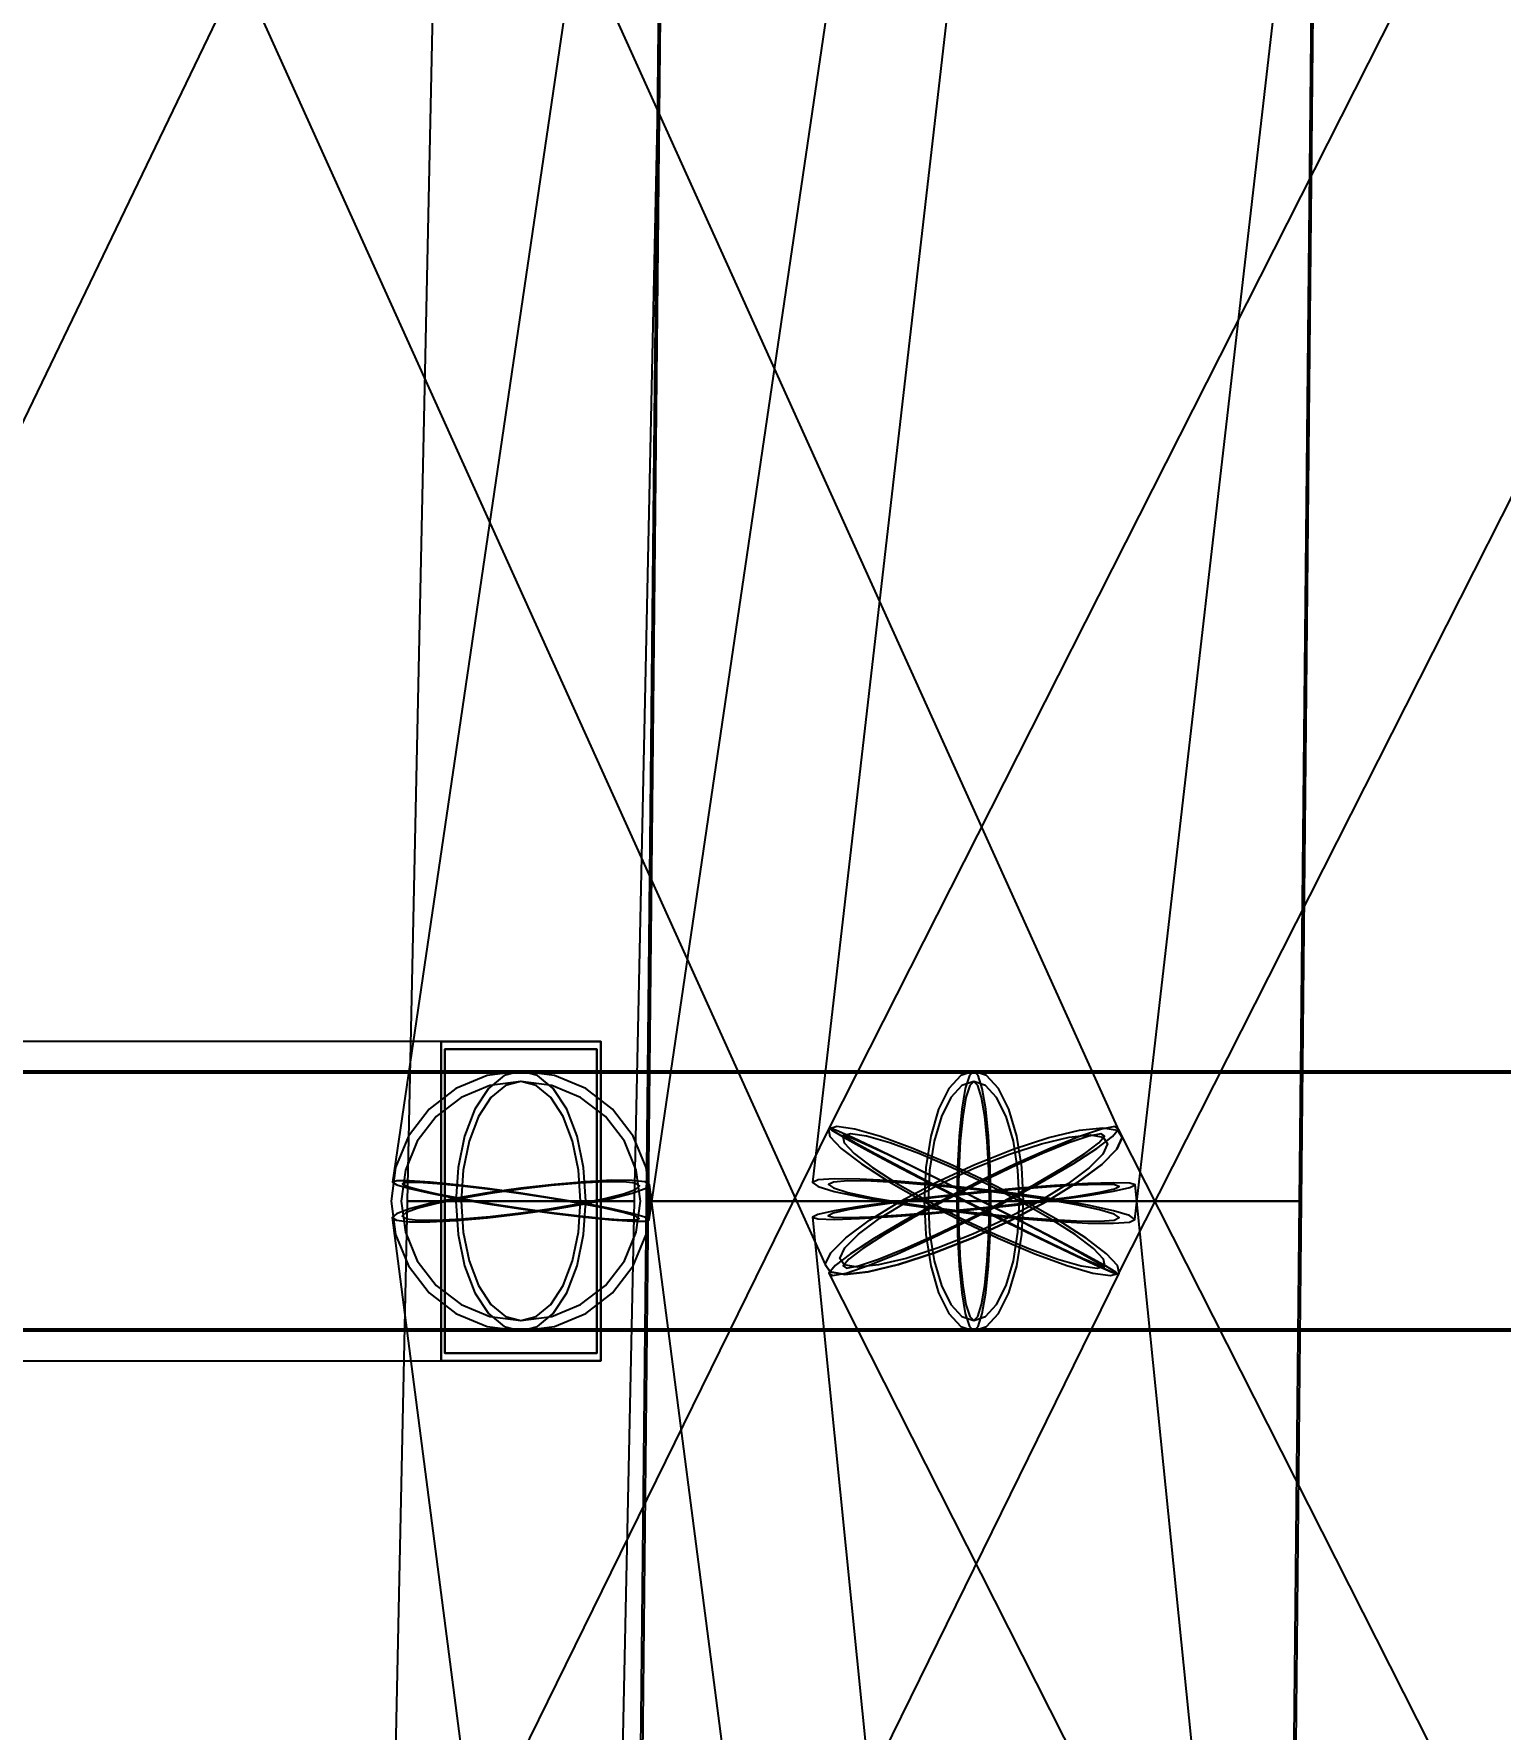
# Model space of a CAD drawing. Header units: millimetres. Extents: x -123812 to 252100, y -3000 to 639000.
# Drawn here: x -4002 to -1707, y 474173 to 476827 of the extents above; entities that cross this region are included whole.
import ezdxf

# ---------------------------------------------------------------- set-up
doc = ezdxf.new("R2010")
doc.units = ezdxf.units.MM
doc.layers.add('D-STR-DIM', color=7, linetype='Continuous', lineweight=13)
doc.layers.add('D-STR-STRC', color=7, linetype='Continuous', lineweight=25)
doc.styles.add('OpenSansCondensed-Light', font='OpenSansCondensed-Light.ttf')
doc.styles.add('TOWER_UNICODE', font='Arial Unicode.ttf')
doc.dimstyles.new('EZDXF', dxfattribs={"dimtxt": 0.25, "dimasz": 0.175, "dimexe": 0.375, "dimexo": 0.125, "dimgap": 0.1, "dimtad": 1, "dimlfac": 100, "dimzin": 12, "dimdsep": 46, "dimtxsty": 'OpenSansCondensed-Light', "dimblk": 'ARCHTICK', "dimcen": 2.5, "dimazin": 3, "dimtfac": 0.5, "dimtmove": 2, "dimatfit": 3})

# ---------------------------------------------------------------- blocks, each defined once
blk = doc.blocks.new('_ARCHTICK')
at = {"color": 0, "linetype": 'BYBLOCK', "const_width": 0.15}
blk.add_lwpolyline([(-0.5, -0.5), (0.5, 0.5)], dxfattribs=at)

msp = doc.modelspace()

# ---------------------------------------------------------------- linework, layer by layer
at = {"layer": 'D-STR-STRC'}
for points in [[(-201, 497029.5), (-3440.8, 475029.5), (-3434, 475025.3), (-3413.9, 475019.4), (-3381.9, 475012.2), (-3340.3, 475004.1), (-3291.8, 474995.8), (-3239.8, 474987.7), (-3187.8, 474980.5), (-3139.3, 474974.6), (-3097.6, 474970.5), (-3065.7, 474968.3), (-3045.6, 474968.3), (-3038.7, 474970.5), (201, 496970.5)], [(-252.3, 497028.9), (-2783, 475028.9), (-2774.4, 475022.7), (-2749.2, 475015.1), (-2709.1, 475006.4), (-2656.8, 474997.3), (-2596, 474988.3), (-2530.7, 474980.2), (-2465.4, 474973.4), (-2404.5, 474968.4), (-2352.2, 474965.6), (-2312.1, 474965.1), (-2286.9, 474967), (-2278.3, 474971.1), (252.3, 496971.1)], [(-4660.5, 474889.1), (-2251.9, 479889.1), (-2254.4, 479900.5), (-2272.2, 479918.8), (-2304.2, 479942.6), (-2348.2, 479970.3), (-2401.3, 480000), (-2459.7, 480029.7), (-2519.5, 480057.4), (-2576.7, 480081.2), (-2627.3, 480099.5), (-2667.8, 480110.9), (-2695.6, 480114.8), (-2708.8, 480110.9), (-5117.3, 475110.9)], [(-226.2, 480114.8), (-2756.9, 475114.8), (-2752.8, 475110.9), (-2733.5, 475099.5), (-2700.5, 475081.2), (-2655.8, 475057.4), (-2602.7, 475029.7), (-2544.6, 475000), (-2485.6, 474970.3), (-2429.6, 474942.6), (-2380.5, 474918.8), (-2341.7, 474900.5), (-2315.8, 474889.1), (-2304.5, 474885.2), (226.2, 479885.2)], [(-5024.1, 479900.5), (-2763.1, 474900.5), (-2755.6, 474889.1), (-2732.8, 474885.2), (-2696.2, 474889.1), (-2648.3, 474900.5), (-2592.4, 474918.8), (-2532.3, 474942.6), (-2472.1, 474970.3), (-2415.9, 475000), (-2367.5, 475029.7), (-2330.2, 475057.4), (-2306.6, 475081.2), (-2298.3, 475099.5), (-4559.2, 480099.5)], [(-4888.9, 474796.8), (-2530.7, 474796.8), (-2510.5, 474803.7), (-2491.8, 474824), (-2475.7, 474856.3), (-2463.3, 474898.4), (-2455.6, 474947.4), (-2452.9, 475000), (-2455.6, 475052.6), (-2463.3, 475101.6), (-2475.7, 475143.7), (-2491.8, 475176), (-2510.5, 475196.3), (-2530.7, 475203.2), (-4888.9, 475203.2)], [(-4888.9, 474796.8), (-2530.7, 474796.8), (-2510.5, 474803.7), (-2491.8, 474824), (-2475.7, 474856.3), (-2463.3, 474898.4), (-2455.6, 474947.4), (-2452.9, 475000), (-2455.6, 475052.6), (-2463.3, 475101.6), (-2475.7, 475143.7), (-2491.8, 475176), (-2510.5, 475196.3), (-2530.7, 475203.2), (-4888.9, 475203.2)], [(0, 475203.2), (-3239.8, 475203.2), (-3266.1, 475196.3), (-3290.6, 475176), (-3311.6, 475143.7), (-3327.8, 475101.6), (-3337.9, 475052.6), (-3341.4, 475000), (-3337.9, 474947.4), (-3327.8, 474898.4), (-3311.6, 474856.3), (-3290.6, 474824), (-3266.1, 474803.7), (-3239.8, 474796.8), (0, 474796.8)], [(0, 475203.2), (-3239.8, 475203.2), (-3266.1, 475196.3), (-3290.6, 475176), (-3311.6, 475143.7), (-3327.8, 475101.6), (-3337.9, 475052.6), (-3341.4, 475000), (-3337.9, 474947.4), (-3327.8, 474898.4), (-3311.6, 474856.3), (-3290.6, 474824), (-3266.1, 474803.7), (-3239.8, 474796.8), (0, 474796.8)], [(0, 475203.2), (-2530.7, 475203.2), (-2537.5, 475196.3), (-2543.9, 475176), (-2549.4, 475143.7), (-2553.6, 475101.6), (-2556.3, 475052.6), (-2557.2, 475000), (-2556.3, 474947.4), (-2553.6, 474898.4), (-2549.4, 474856.3), (-2543.9, 474824), (-2537.5, 474803.7), (-2530.7, 474796.8), (0, 474796.8)], [(0, 475203.2), (-2530.7, 475203.2), (-2537.5, 475196.3), (-2543.9, 475176), (-2549.4, 475143.7), (-2553.6, 475101.6), (-2556.3, 475052.6), (-2557.2, 475000), (-2556.3, 474947.4), (-2553.6, 474898.4), (-2549.4, 474856.3), (-2543.9, 474824), (-2537.5, 474803.7), (-2530.7, 474796.8), (0, 474796.8)], [(-4758.5, 469887.3), (-2303.1, 474887.3), (-2305.4, 474899), (-2323, 474917.5), (-2354.7, 474941.7), (-2398.5, 474969.8), (-2451.2, 475000), (-2509.4, 475030.2), (-2569, 475058.3), (-2626.1, 475082.5), (-2676.6, 475101), (-2717.1, 475112.7), (-2745, 475116.7), (-2758.2, 475112.7), (-5213.7, 470112.7)], [(226.8, 470112.7), (-2303.9, 475112.7), (-2309.8, 475116.7), (-2330.7, 475112.7), (-2365.3, 475101), (-2411.1, 475082.5), (-2465.1, 475058.3), (-2523.6, 475030.2), (-2582.5, 475000), (-2637.9, 474969.8), (-2686, 474941.7), (-2723.5, 474917.5), (-2747.9, 474899), (-2757.4, 474887.3), (-226.8, 469887.3)], [(201.5, 450025.9), (-3038.3, 475025.9), (-3045.1, 475030.2), (-3065.3, 475032.4), (-3097.3, 475032.5), (-3139, 475030.3), (-3187.6, 475026.1), (-3239.8, 475020.1), (-3291.9, 475012.7), (-3340.6, 475004.5), (-3382.3, 474995.9), (-3414.3, 474987.7), (-3434.5, 474980.2), (-3441.3, 474974.1), (-201.5, 449974.1)], [(252.7, 450025.5), (-2278, 475025.5), (-2286.6, 475028.1), (-2311.8, 475028.7), (-2352, 475027.4), (-2404.3, 475024.2), (-2465.3, 475019.4), (-2530.7, 475013.2), (-2596.1, 475006.2), (-2657, 474998.7), (-2709.4, 474991.3), (-2749.5, 474984.5), (-2774.8, 474978.8), (-2783.4, 474974.5), (-252.7, 449974.5)]]:
    msp.add_lwpolyline(points, dxfattribs=at)
for points in [[(-3417.6, 475000), (-3062, 475000), (-2593.5, 497000), (-2949.1, 497000)], [(-3417.6, 475000), (-3062, 475000), (-2593.5, 497000), (-2949.1, 497000)], [(-3043.8, 475000), (-2017.6, 475000), (-1968.4, 480000), (-2992.3, 480000)], [(-3040.7, 475000), (-2020.6, 475000), (-1970.8, 480000), (-2989.9, 480000)], [(-7511, 474750), (-3114.8, 474750), (-3114.8, 475250), (-7511, 475250)], [(-7511, 474750), (-3114.8, 474750), (-3114.8, 475250), (-7511, 475250)], [(-3364.8, 475250), (-3114.8, 475250), (-3114.8, 474750), (-3364.8, 474750)], [(-3114.8, 475250), (-3364.8, 475250), (-3364.8, 474750), (-3114.8, 474750)], [(-3358.8, 475238), (-3120.8, 475238), (-3120.8, 474762), (-3358.8, 474762)], [(-3120.8, 475238), (-3358.8, 475238), (-3358.8, 474762), (-3120.8, 474762)], [(-4362.1, 474800), (97.8, 474800), (97.8, 475200), (-4362.1, 475200)], [(-4316, 474800), (51.8, 474800), (51.8, 475200), (-4316, 475200)], [(-4316, 474800), (51.8, 474800), (51.8, 475200), (-4316, 475200)], [(-3443, 475000), (-3436.1, 474947.4), (-3415.8, 474898.4), (-3383.5, 474856.3), (-3341.4, 474824), (-3292.4, 474803.7), (-3239.8, 474796.8), (-3187.2, 474803.7), (-3138.2, 474824), (-3096.1, 474856.3), (-3063.8, 474898.4), (-3043.5, 474947.4), (-3036.6, 475000), (-3043.5, 475052.6), (-3063.8, 475101.6), (-3096.1, 475143.7), (-3138.2, 475176), (-3187.2, 475196.3), (-3239.8, 475203.2), (-3292.4, 475196.3), (-3341.4, 475176), (-3383.5, 475143.7), (-3415.8, 475101.6), (-3436.1, 475052.6)], [(-3341.4, 475000), (-3337.9, 474947.4), (-3327.8, 474898.4), (-3311.6, 474856.3), (-3290.6, 474824), (-3266.1, 474803.7), (-3239.8, 474796.8), (-3213.5, 474803.7), (-3189, 474824), (-3167.9, 474856.3), (-3151.8, 474898.4), (-3141.6, 474947.4), (-3138.2, 475000), (-3141.6, 475052.6), (-3151.8, 475101.6), (-3167.9, 475143.7), (-3189, 475176), (-3213.5, 475196.3), (-3239.8, 475203.2), (-3266.1, 475196.3), (-3290.6, 475176), (-3311.6, 475143.7), (-3327.8, 475101.6), (-3337.9, 475052.6)], [(-3341.4, 475000), (-3337.9, 474947.4), (-3327.8, 474898.4), (-3311.6, 474856.3), (-3290.6, 474824), (-3266.1, 474803.7), (-3239.8, 474796.8), (-3213.5, 474803.7), (-3189, 474824), (-3167.9, 474856.3), (-3151.8, 474898.4), (-3141.6, 474947.4), (-3138.2, 475000), (-3141.6, 475052.6), (-3151.8, 475101.6), (-3167.9, 475143.7), (-3189, 475176), (-3213.5, 475196.3), (-3239.8, 475203.2), (-3266.1, 475196.3), (-3290.6, 475176), (-3311.6, 475143.7), (-3327.8, 475101.6), (-3337.9, 475052.6)], [(-2608.4, 475000), (-2605.8, 474947.4), (-2598, 474898.4), (-2585.7, 474856.3), (-2569.6, 474824), (-2550.8, 474803.7), (-2530.7, 474796.8), (-2510.5, 474803.7), (-2491.8, 474824), (-2475.7, 474856.3), (-2463.3, 474898.4), (-2455.6, 474947.4), (-2452.9, 475000), (-2455.6, 475052.6), (-2463.3, 475101.6), (-2475.7, 475143.7), (-2491.8, 475176), (-2510.5, 475196.3), (-2530.7, 475203.2), (-2550.8, 475196.3), (-2569.6, 475176), (-2585.7, 475143.7), (-2598, 475101.6), (-2605.8, 475052.6)], [(-2608.4, 475000), (-2605.8, 474947.4), (-2598, 474898.4), (-2585.7, 474856.3), (-2569.6, 474824), (-2550.8, 474803.7), (-2530.7, 474796.8), (-2510.5, 474803.7), (-2491.8, 474824), (-2475.7, 474856.3), (-2463.3, 474898.4), (-2455.6, 474947.4), (-2452.9, 475000), (-2455.6, 475052.6), (-2463.3, 475101.6), (-2475.7, 475143.7), (-2491.8, 475176), (-2510.5, 475196.3), (-2530.7, 475203.2), (-2550.8, 475196.3), (-2569.6, 475176), (-2585.7, 475143.7), (-2598, 475101.6), (-2605.8, 475052.6)], [(-2557.2, 475000), (-2556.3, 474947.4), (-2553.6, 474898.4), (-2549.4, 474856.3), (-2543.9, 474824), (-2537.5, 474803.7), (-2530.7, 474796.8), (-2523.8, 474803.7), (-2517.4, 474824), (-2511.9, 474856.3), (-2507.7, 474898.4), (-2505.1, 474947.4), (-2504.2, 475000), (-2505.1, 475052.6), (-2507.7, 475101.6), (-2511.9, 475143.7), (-2517.4, 475176), (-2523.8, 475196.3), (-2530.7, 475203.2), (-2537.5, 475196.3), (-2543.9, 475176), (-2549.4, 475143.7), (-2553.6, 475101.6), (-2556.3, 475052.6)], [(-2557.2, 475000), (-2556.3, 474947.4), (-2553.6, 474898.4), (-2549.4, 474856.3), (-2543.9, 474824), (-2537.5, 474803.7), (-2530.7, 474796.8), (-2523.8, 474803.7), (-2517.4, 474824), (-2511.9, 474856.3), (-2507.7, 474898.4), (-2505.1, 474947.4), (-2504.2, 475000), (-2505.1, 475052.6), (-2507.7, 475101.6), (-2511.9, 475143.7), (-2517.4, 475176), (-2523.8, 475196.3), (-2530.7, 475203.2), (-2537.5, 475196.3), (-2543.9, 475176), (-2549.4, 475143.7), (-2553.6, 475101.6), (-2556.3, 475052.6)], [(-3427, 475000), (-3420.6, 474951.5), (-3401.9, 474906.4), (-3372.2, 474867.6), (-3333.4, 474837.9), (-3288.2, 474819.2), (-3239.8, 474812.8), (-3191.3, 474819.2), (-3146.2, 474837.9), (-3107.4, 474867.6), (-3077.7, 474906.4), (-3059, 474951.5), (-3052.6, 475000), (-3059, 475048.5), (-3077.7, 475093.6), (-3107.4, 475132.4), (-3146.2, 475162.1), (-3191.3, 475180.8), (-3239.8, 475187.2), (-3288.2, 475180.8), (-3333.4, 475162.1), (-3372.2, 475132.4), (-3401.9, 475093.6), (-3420.6, 475048.5)], [(-3333.4, 475000), (-3330.2, 474951.5), (-3320.8, 474906.4), (-3306, 474867.6), (-3286.6, 474837.9), (-3264, 474819.2), (-3239.8, 474812.8), (-3215.6, 474819.2), (-3193, 474837.9), (-3173.6, 474867.6), (-3158.7, 474906.4), (-3149.4, 474951.5), (-3146.2, 475000), (-3149.4, 475048.5), (-3158.7, 475093.6), (-3173.6, 475132.4), (-3193, 475162.1), (-3215.6, 475180.8), (-3239.8, 475187.2), (-3264, 475180.8), (-3286.6, 475162.1), (-3306, 475132.4), (-3320.8, 475093.6), (-3330.2, 475048.5)], [(-3333.4, 475000), (-3330.2, 474951.5), (-3320.8, 474906.4), (-3306, 474867.6), (-3286.6, 474837.9), (-3264, 474819.2), (-3239.8, 474812.8), (-3215.6, 474819.2), (-3193, 474837.9), (-3173.6, 474867.6), (-3158.7, 474906.4), (-3149.4, 474951.5), (-3146.2, 475000), (-3149.4, 475048.5), (-3158.7, 475093.6), (-3173.6, 475132.4), (-3193, 475162.1), (-3215.6, 475180.8), (-3239.8, 475187.2), (-3264, 475180.8), (-3286.6, 475162.1), (-3306, 475132.4), (-3320.8, 475093.6), (-3330.2, 475048.5)], [(-2602.3, 475000), (-2599.9, 474951.5), (-2592.7, 474906.4), (-2581.3, 474867.6), (-2566.5, 474837.9), (-2549.2, 474819.2), (-2530.7, 474812.8), (-2512.1, 474819.2), (-2494.9, 474837.9), (-2480, 474867.6), (-2468.6, 474906.4), (-2461.5, 474951.5), (-2459, 475000), (-2461.5, 475048.5), (-2468.6, 475093.6), (-2480, 475132.4), (-2494.9, 475162.1), (-2512.1, 475180.8), (-2530.7, 475187.2), (-2549.2, 475180.8), (-2566.5, 475162.1), (-2581.3, 475132.4), (-2592.7, 475093.6), (-2599.9, 475048.5)], [(-2602.3, 475000), (-2599.9, 474951.5), (-2592.7, 474906.4), (-2581.3, 474867.6), (-2566.5, 474837.9), (-2549.2, 474819.2), (-2530.7, 474812.8), (-2512.1, 474819.2), (-2494.9, 474837.9), (-2480, 474867.6), (-2468.6, 474906.4), (-2461.5, 474951.5), (-2459, 475000), (-2461.5, 475048.5), (-2468.6, 475093.6), (-2480, 475132.4), (-2494.9, 475162.1), (-2512.1, 475180.8), (-2530.7, 475187.2), (-2549.2, 475180.8), (-2566.5, 475162.1), (-2581.3, 475132.4), (-2592.7, 475093.6), (-2599.9, 475048.5)], [(-2555.1, 475000), (-2554.3, 474951.5), (-2551.8, 474906.4), (-2548, 474867.6), (-2542.9, 474837.9), (-2537, 474819.2), (-2530.7, 474812.8), (-2524.4, 474819.2), (-2518.5, 474837.9), (-2513.4, 474867.6), (-2509.5, 474906.4), (-2507.1, 474951.5), (-2506.2, 475000), (-2507.1, 475048.5), (-2509.5, 475093.6), (-2513.4, 475132.4), (-2518.5, 475162.1), (-2524.4, 475180.8), (-2530.7, 475187.2), (-2537, 475180.8), (-2542.9, 475162.1), (-2548, 475132.4), (-2551.8, 475093.6), (-2554.3, 475048.5)], [(-2555.1, 475000), (-2554.3, 474951.5), (-2551.8, 474906.4), (-2548, 474867.6), (-2542.9, 474837.9), (-2537, 474819.2), (-2530.7, 474812.8), (-2524.4, 474819.2), (-2518.5, 474837.9), (-2513.4, 474867.6), (-2509.5, 474906.4), (-2507.1, 474951.5), (-2506.2, 475000), (-2507.1, 475048.5), (-2509.5, 475093.6), (-2513.4, 475132.4), (-2518.5, 475162.1), (-2524.4, 475180.8), (-2530.7, 475187.2), (-2537, 475180.8), (-2542.9, 475162.1), (-2548, 475132.4), (-2551.8, 475093.6), (-2554.3, 475048.5)], [(-2610.1, 475000), (-2551.9, 474969.8), (-2492.3, 474941.7), (-2435.3, 474917.5), (-2384.8, 474899), (-2344.2, 474887.3), (-2316.4, 474883.3), (-2303.1, 474887.3), (-2305.4, 474899), (-2323, 474917.5), (-2354.7, 474941.7), (-2398.5, 474969.8), (-2451.2, 475000), (-2509.4, 475030.2), (-2569, 475058.3), (-2626.1, 475082.5), (-2676.6, 475101), (-2717.1, 475112.7), (-2745, 475116.7), (-2758.2, 475112.7), (-2756, 475101), (-2738.4, 475082.5), (-2706.6, 475058.3), (-2662.9, 475030.2)], [(-2582.5, 475000), (-2637.9, 474969.8), (-2686, 474941.7), (-2723.5, 474917.5), (-2747.9, 474899), (-2757.4, 474887.3), (-2751.6, 474883.3), (-2730.6, 474887.3), (-2696, 474899), (-2650.2, 474917.5), (-2596.2, 474941.7), (-2537.8, 474969.8), (-2478.8, 475000), (-2423.4, 475030.2), (-2375.3, 475058.3), (-2337.8, 475082.5), (-2313.5, 475101), (-2303.9, 475112.7), (-2309.8, 475116.7), (-2330.7, 475112.7), (-2365.3, 475101), (-2411.1, 475082.5), (-2465.1, 475058.3), (-2523.6, 475030.2)], [(-2415.9, 475000), (-2472.1, 474970.3), (-2532.3, 474942.6), (-2592.4, 474918.8), (-2648.3, 474900.5), (-2696.2, 474889.1), (-2732.8, 474885.2), (-2755.6, 474889.1), (-2763.1, 474900.5), (-2754.7, 474918.8), (-2731.1, 474942.6), (-2693.8, 474970.3), (-2645.4, 475000), (-2589.2, 475029.7), (-2529, 475057.4), (-2468.9, 475081.2), (-2413, 475099.5), (-2365.2, 475110.9), (-2328.6, 475114.8), (-2305.7, 475110.9), (-2298.3, 475099.5), (-2306.6, 475081.2), (-2330.2, 475057.4), (-2367.5, 475029.7)], [(-2516.8, 475000), (-2458.7, 474970.3), (-2405.5, 474942.6), (-2360.9, 474918.8), (-2327.8, 474900.5), (-2308.6, 474889.1), (-2304.5, 474885.2), (-2315.8, 474889.1), (-2341.7, 474900.5), (-2380.5, 474918.8), (-2429.6, 474942.6), (-2485.6, 474970.3), (-2544.6, 475000), (-2602.7, 475029.7), (-2655.8, 475057.4), (-2700.5, 475081.2), (-2733.5, 475099.5), (-2752.8, 475110.9), (-2756.9, 475114.8), (-2745.6, 475110.9), (-2719.6, 475099.5), (-2680.8, 475081.2), (-2631.7, 475057.4), (-2575.8, 475029.7)], [(-2427.2, 475000), (-2477.9, 474973.2), (-2532.2, 474948.2), (-2586.4, 474926.8), (-2636.7, 474910.3), (-2679.9, 474900), (-2712.9, 474896.5), (-2733.5, 474900), (-2740.2, 474910.3), (-2732.7, 474926.8), (-2711.4, 474948.2), (-2677.8, 474973.2), (-2634.1, 475000), (-2583.5, 475026.8), (-2529.2, 475051.8), (-2475, 475073.2), (-2424.6, 475089.7), (-2381.4, 475100), (-2348.5, 475103.5), (-2327.9, 475100), (-2321.1, 475089.7), (-2328.7, 475073.2), (-2350, 475051.8), (-2383.6, 475026.8)], [(-2602.3, 475000), (-2549.8, 474972.8), (-2496.1, 474947.4), (-2444.7, 474925.6), (-2399.1, 474908.9), (-2362.6, 474898.4), (-2337.5, 474894.8), (-2325.5, 474898.4), (-2327.5, 474908.9), (-2343.4, 474925.6), (-2372, 474947.4), (-2411.5, 474972.8), (-2459.1, 475000), (-2511.5, 475027.2), (-2565.3, 475052.6), (-2616.7, 475074.4), (-2662.2, 475091.1), (-2698.8, 475101.6), (-2723.9, 475105.2), (-2735.8, 475101.6), (-2733.8, 475091.1), (-2717.9, 475074.4), (-2689.3, 475052.6), (-2649.9, 475027.2)], [(-2577.4, 475000), (-2627.4, 474972.8), (-2670.7, 474947.4), (-2704.5, 474925.6), (-2726.5, 474908.9), (-2735.1, 474898.4), (-2729.8, 474894.8), (-2710.9, 474898.4), (-2679.8, 474908.9), (-2638.4, 474925.6), (-2589.8, 474947.4), (-2537.1, 474972.8), (-2483.9, 475000), (-2434, 475027.2), (-2390.6, 475052.6), (-2356.8, 475074.4), (-2334.8, 475091.1), (-2326.2, 475101.6), (-2331.5, 475105.2), (-2350.4, 475101.6), (-2381.6, 475091.1), (-2422.9, 475074.4), (-2471.6, 475052.6), (-2524.3, 475027.2)], [(-2518.1, 475000), (-2465.8, 474973.2), (-2417.8, 474948.2), (-2377.6, 474926.8), (-2347.8, 474910.3), (-2330.4, 474900), (-2326.7, 474896.5), (-2336.9, 474900), (-2360.3, 474910.3), (-2395.3, 474926.8), (-2439.6, 474948.2), (-2490, 474973.2), (-2543.2, 475000), (-2595.6, 475026.8), (-2643.5, 475051.8), (-2683.8, 475073.2), (-2713.6, 475089.7), (-2730.9, 475100), (-2734.6, 475103.5), (-2724.4, 475100), (-2701, 475089.7), (-2666, 475073.2), (-2621.8, 475051.8), (-2571.4, 475026.8)], [(-3239.8, 475020.1), (-3291.9, 475012.7), (-3340.6, 475004.5), (-3382.3, 474995.9), (-3414.3, 474987.7), (-3434.5, 474980.2), (-3441.3, 474974.1), (-3434.5, 474969.8), (-3414.3, 474967.6), (-3382.3, 474967.5), (-3340.6, 474969.7), (-3291.9, 474973.9), (-3239.8, 474979.9), (-3187.6, 474987.3), (-3139, 474995.5), (-3097.3, 475004.1), (-3065.3, 475012.3), (-3045.1, 475019.8), (-3038.3, 475025.9), (-3045.1, 475030.2), (-3065.3, 475032.4), (-3097.3, 475032.5), (-3139, 475030.3), (-3187.6, 475026.1)], [(-3239.8, 475012.3), (-3291.8, 475019.5), (-3340.3, 475025.4), (-3381.9, 475029.5), (-3413.9, 475031.7), (-3434, 475031.7), (-3440.8, 475029.5), (-3434, 475025.3), (-3413.9, 475019.4), (-3381.9, 475012.2), (-3340.3, 475004.1), (-3291.8, 474995.8), (-3239.8, 474987.7), (-3187.8, 474980.5), (-3139.3, 474974.6), (-3097.6, 474970.5), (-3065.7, 474968.3), (-3045.6, 474968.3), (-3038.7, 474970.5), (-3045.6, 474974.7), (-3065.7, 474980.6), (-3097.6, 474987.8), (-3139.3, 474995.9), (-3187.8, 475004.2)], [(-3239.8, 475018.5), (-3287.8, 475011.7), (-3332.6, 475004.1), (-3371.1, 474996.2), (-3400.6, 474988.6), (-3419.1, 474981.8), (-3425.4, 474976.2), (-3419.1, 474972.2), (-3400.6, 474970.1), (-3371.1, 474970.1), (-3332.6, 474972.1), (-3287.8, 474975.9), (-3239.8, 474981.5), (-3191.7, 474988.3), (-3147, 474995.9), (-3108.5, 475003.8), (-3079, 475011.4), (-3060.5, 475018.2), (-3054.1, 475023.8), (-3060.5, 475027.8), (-3079, 475029.9), (-3108.5, 475029.9), (-3147, 475027.9), (-3191.7, 475024.1)], [(-3239.8, 475011.3), (-3287.7, 475017.9), (-3332.4, 475023.4), (-3370.7, 475027.2), (-3400.2, 475029.2), (-3418.7, 475029.2), (-3425, 475027.2), (-3418.7, 475023.3), (-3400.2, 475017.9), (-3370.7, 475011.2), (-3332.4, 475003.8), (-3287.7, 474996.1), (-3239.8, 474988.7), (-3191.9, 474982.1), (-3147.2, 474976.6), (-3108.8, 474972.8), (-3079.4, 474970.8), (-3060.9, 474970.8), (-3054.6, 474972.8), (-3060.9, 474976.7), (-3079.4, 474982.1), (-3108.8, 474988.8), (-3147.2, 474996.2), (-3191.9, 475003.9)], [(-2530.7, 475013.2), (-2596.1, 475006.2), (-2657, 474998.7), (-2709.4, 474991.3), (-2749.5, 474984.5), (-2774.8, 474978.8), (-2783.4, 474974.5), (-2774.8, 474971.9), (-2749.5, 474971.3), (-2709.4, 474972.6), (-2657, 474975.8), (-2596.1, 474980.6), (-2530.7, 474986.8), (-2465.3, 474993.8), (-2404.3, 475001.3), (-2352, 475008.7), (-2311.8, 475015.5), (-2286.6, 475021.2), (-2278, 475025.5), (-2286.6, 475028.1), (-2311.8, 475028.7), (-2352, 475027.4), (-2404.3, 475024.2), (-2465.3, 475019.4)], [(-2530.7, 475019.8), (-2596, 475026.6), (-2656.8, 475031.6), (-2709.1, 475034.4), (-2749.2, 475034.9), (-2774.4, 475033), (-2783, 475028.9), (-2774.4, 475022.7), (-2749.2, 475015.1), (-2709.1, 475006.4), (-2656.8, 474997.3), (-2596, 474988.3), (-2530.7, 474980.2), (-2465.4, 474973.4), (-2404.5, 474968.4), (-2352.2, 474965.6), (-2312.1, 474965.1), (-2286.9, 474967), (-2278.3, 474971.1), (-2286.9, 474977.3), (-2312.1, 474984.9), (-2352.2, 474993.6), (-2404.5, 475002.7), (-2465.4, 475011.7)], [(-2530.7, 475011.9), (-2589.6, 475005.6), (-2644.6, 474998.8), (-2691.8, 474992.2), (-2728, 474986.1), (-2750.8, 474980.9), (-2758.5, 474977), (-2750.8, 474974.7), (-2728, 474974.1), (-2691.8, 474975.3), (-2644.6, 474978.2), (-2589.6, 474982.5), (-2530.7, 474988.1), (-2471.7, 474994.4), (-2416.8, 475001.2), (-2369.6, 475007.8), (-2333.4, 475013.9), (-2310.6, 475019.1), (-2302.8, 475023), (-2310.6, 475025.3), (-2333.4, 475025.9), (-2369.6, 475024.7), (-2416.8, 475021.8), (-2471.7, 475017.5)], [(-2530.7, 475017.9), (-2589.6, 475024), (-2644.4, 475028.5), (-2691.5, 475031), (-2727.7, 475031.5), (-2750.4, 475029.8), (-2758.2, 475026), (-2750.4, 475020.5), (-2727.7, 475013.6), (-2691.5, 475005.8), (-2644.4, 474997.5), (-2589.6, 474989.5), (-2530.7, 474982.1), (-2471.8, 474976), (-2416.9, 474971.5), (-2369.8, 474969), (-2333.6, 474968.5), (-2310.9, 474970.2), (-2303.2, 474974), (-2310.9, 474979.5), (-2333.6, 474986.4), (-2369.8, 474994.2), (-2416.9, 475002.5), (-2471.8, 475010.5)], [(-3950, 450000), (-3594.4, 450000), (-3062, 475000), (-3417.6, 475000)], [(-3950, 450000), (-3594.4, 450000), (-3062, 475000), (-3417.6, 475000)], [(-3062, 475000), (-3068, 475000), (-3085.8, 475000), (-3114.1, 475000), (-3150.9, 475000), (-3193.8, 475000), (-3239.8, 475000), (-3285.8, 475000), (-3328.7, 475000), (-3365.5, 475000), (-3393.8, 475000), (-3411.5, 475000), (-3417.6, 475000), (-3411.5, 475000), (-3393.8, 475000), (-3365.5, 475000), (-3328.7, 475000), (-3285.8, 475000), (-3239.8, 475000), (-3193.8, 475000), (-3150.9, 475000), (-3114.1, 475000), (-3085.8, 475000), (-3068, 475000)], [(-3062, 475000), (-3068, 475000), (-3085.8, 475000), (-3114.1, 475000), (-3150.9, 475000), (-3193.8, 475000), (-3239.8, 475000), (-3285.8, 475000), (-3328.7, 475000), (-3365.5, 475000), (-3393.8, 475000), (-3411.5, 475000), (-3417.6, 475000), (-3411.5, 475000), (-3393.8, 475000), (-3365.5, 475000), (-3328.7, 475000), (-3285.8, 475000), (-3239.8, 475000), (-3193.8, 475000), (-3150.9, 475000), (-3114.1, 475000), (-3085.8, 475000), (-3068, 475000)], [(-3095.2, 470000), (-2066.8, 470000), (-2017.6, 475000), (-3043.8, 475000)], [(-3091.5, 470000), (-2070.5, 470000), (-2020.6, 475000), (-3040.7, 475000)], [(-2017.6, 475000), (-2035.1, 475000), (-2086.3, 475000), (-2167.9, 475000), (-2274.1, 475000), (-2397.9, 475000), (-2530.7, 475000), (-2663.5, 475000), (-2787.2, 475000), (-2893.5, 475000), (-2975, 475000), (-3026.3, 475000), (-3043.8, 475000), (-3026.3, 475000), (-2975, 475000), (-2893.5, 475000), (-2787.2, 475000), (-2663.5, 475000), (-2530.7, 475000), (-2397.9, 475000), (-2274.1, 475000), (-2167.9, 475000), (-2086.3, 475000), (-2035.1, 475000)], [(-2017.6, 475000), (-2035.1, 475000), (-2086.3, 475000), (-2167.9, 475000), (-2274.1, 475000), (-2397.9, 475000), (-2530.7, 475000), (-2663.5, 475000), (-2787.2, 475000), (-2893.5, 475000), (-2975, 475000), (-3026.3, 475000), (-3043.8, 475000), (-3026.3, 475000), (-2975, 475000), (-2893.5, 475000), (-2787.2, 475000), (-2663.5, 475000), (-2530.7, 475000), (-2397.9, 475000), (-2274.1, 475000), (-2167.9, 475000), (-2086.3, 475000), (-2035.1, 475000)], [(-2020.6, 475000), (-2038, 475000), (-2088.9, 475000), (-2170, 475000), (-2275.6, 475000), (-2398.7, 475000), (-2530.7, 475000), (-2662.7, 475000), (-2785.7, 475000), (-2891.3, 475000), (-2972.4, 475000), (-3023.4, 475000), (-3040.7, 475000), (-3023.4, 475000), (-2972.4, 475000), (-2891.3, 475000), (-2785.7, 475000), (-2662.7, 475000), (-2530.7, 475000), (-2398.7, 475000), (-2275.6, 475000), (-2170, 475000), (-2088.9, 475000), (-2038, 475000)], [(-2079.4, 475000), (-2094.7, 475000), (-2139.8, 475000), (-2211.6, 475000), (-2305, 475000), (-2413.9, 475000), (-2530.7, 475000), (-2647.5, 475000), (-2756.3, 475000), (-2849.8, 475000), (-2921.5, 475000), (-2966.6, 475000), (-2982, 475000), (-2966.6, 475000), (-2921.5, 475000), (-2849.8, 475000), (-2756.3, 475000), (-2647.5, 475000), (-2530.7, 475000), (-2413.9, 475000), (-2305, 475000), (-2211.6, 475000), (-2139.8, 475000), (-2094.7, 475000)], [(-2079.4, 475000), (-2094.7, 475000), (-2139.8, 475000), (-2211.6, 475000), (-2305, 475000), (-2413.9, 475000), (-2530.7, 475000), (-2647.5, 475000), (-2756.3, 475000), (-2849.8, 475000), (-2921.5, 475000), (-2966.6, 475000), (-2982, 475000), (-2966.6, 475000), (-2921.5, 475000), (-2849.8, 475000), (-2756.3, 475000), (-2647.5, 475000), (-2530.7, 475000), (-2413.9, 475000), (-2305, 475000), (-2211.6, 475000), (-2139.8, 475000), (-2094.7, 475000)]]:
    msp.add_lwpolyline(points, close=True, dxfattribs=at)

# ---------------------------------------------------------------- dimensions: what is measured, and where the dimension line sits
at = {"layer": 'D-STR-DIM'}
msp.add_linear_dim(base=(-112000, 0), p1=(0, 0), p2=(0, 634000), angle=90, dimstyle='EZDXF', override={"dimtxt": 8400, "dimasz": 3750, "dimexe": 2100, "dimexo": 1800, "dimgap": 2100, "dimtad": 1, "dimdec": 0, "dimlfac": 1, "dimlunit": 2, "dimtxsty": 'TOWER_UNICODE', "dimclrd": 7, "dimclre": 7, "dimclrt": 7}, dxfattribs=at).render()

doc.saveas('drawing.dxf')
